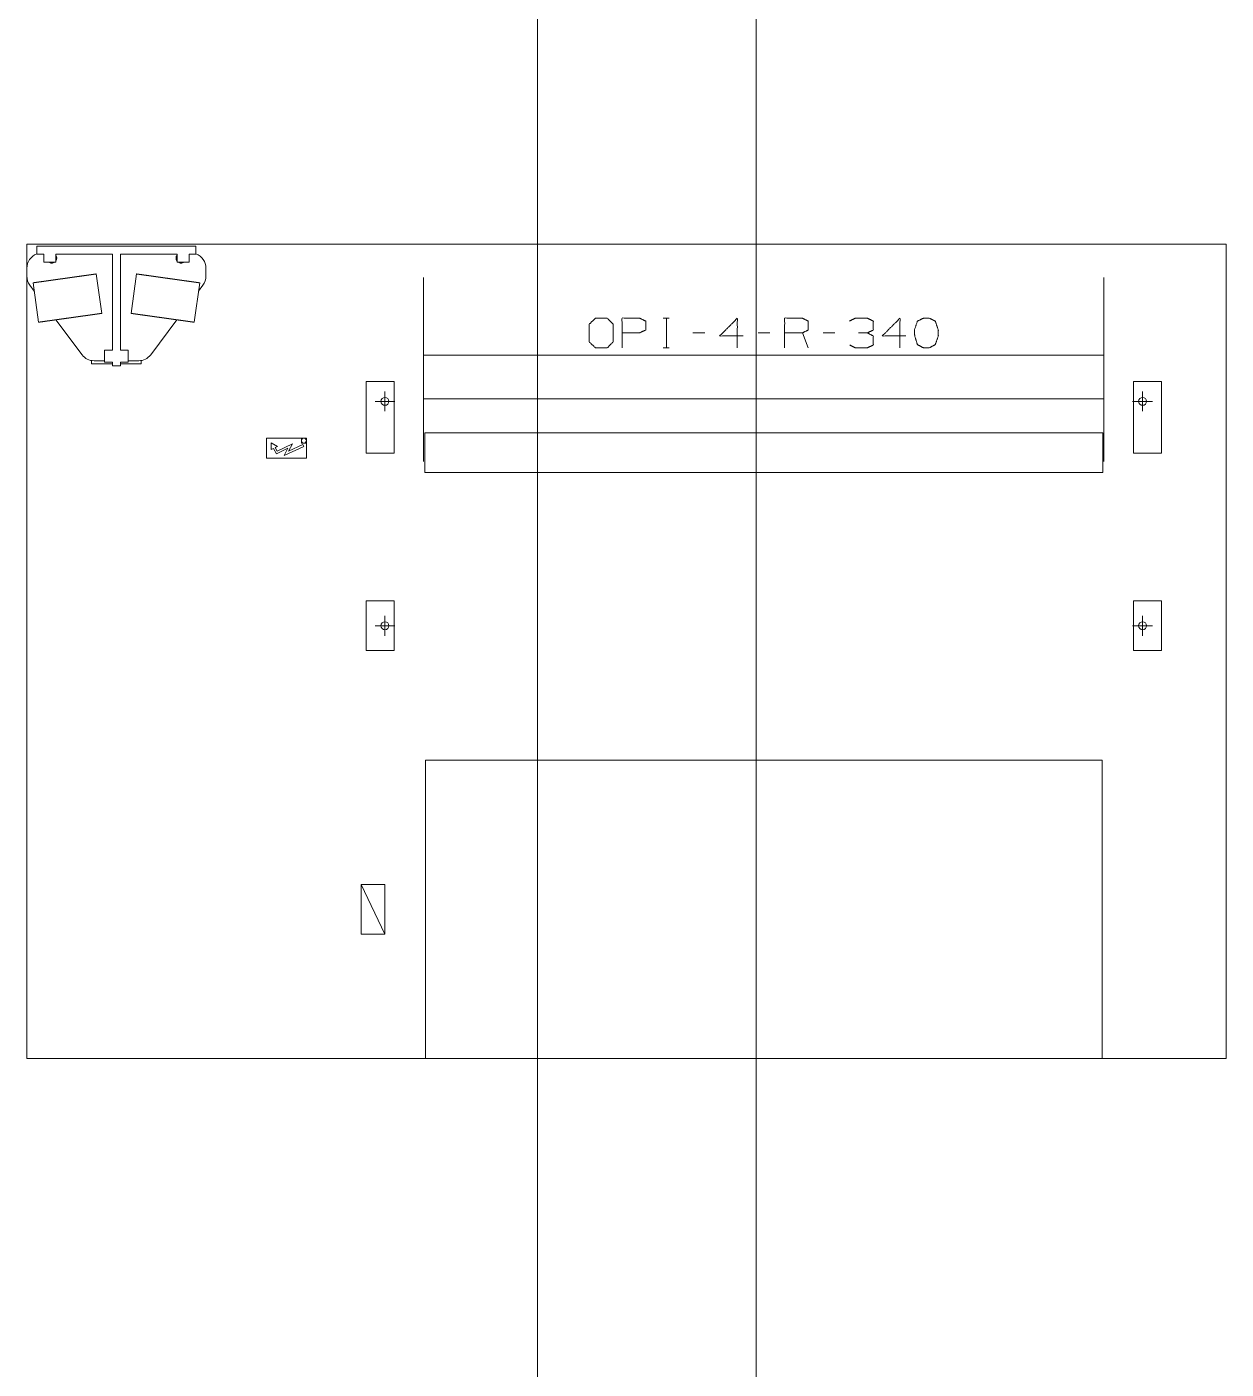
# Model space of a CAD drawing. Header units: millimetres. Extents: x 3056 to 110866, y 16649 to 58349.
# Drawn here: x 76940 to 82968, y 37787 to 44535 of the extents above; entities that cross this region are included whole.
import ezdxf

# ---------------------------------------------------------------- set-up
doc = ezdxf.new("R2010")
doc.units = ezdxf.units.MM
doc.layers.add('1', color=7, linetype='Continuous', true_color=0xffffff)

msp = doc.modelspace()

# ---------------------------------------------------------------- linework, layer by layer
at = {"layer": '1', "color": 143, "linetype": 'Continuous', "lineweight": 13}
for p, q in [((79506.5, 54003.3), (79506.5, 17870.4)), ((80606.5, 17870.4), (80606.5, 53903.3))]:
    msp.add_line(p, q, dxfattribs=at)
at = {"layer": '1', "color": 4, "linetype": 'Continuous', "lineweight": 13}
for p, q in [((76940.5, 39349.3), (76940.5, 43442.3)), ((76940.5, 39349.3), (76940.5, 43442.3)), ((76940.5, 43442.3), (82968.5, 43442.3)), ((76940.5, 43442.3), (82968.5, 43442.3)), ((77790.5, 43432.3), (76990.5, 43432.3)), ((76990.5, 43432.3), (76990.5, 43392.3)), ((76990.5, 43392.3), (77025.5, 43392.3)), ((77025.5, 43392.3), (77025.5, 43352.3)), ((77085.5, 43392.3), (77370.5, 43392.3)), ((77085.5, 43392.3), (77085.5, 43352.3)), ((77370.5, 43392.3), (77370.5, 42909.3)), ((77410.5, 43392.3), (77695.5, 43392.3)), ((77410.5, 43392.3), (77410.5, 42909.3)), ((77695.5, 43392.3), (77695.5, 43352.3)), ((77755.5, 43392.3), (77790.5, 43392.3)), ((77755.5, 43392.3), (77755.5, 43352.3)), ((77790.5, 43432.3), (77790.5, 43392.3)), ((82968.5, 43442.3), (82968.5, 39349.3)), ((82968.5, 43442.3), (82968.5, 39349.3)), ((77085.5, 43352.3), (77025.5, 43352.3)), ((77755.5, 43352.3), (77695.5, 43352.3)), ((77840.5, 43322.3), (77840.5, 43281.3)), ((77316.6, 43094.5), (77288.7, 43292.6)), ((77492.2, 43292.6), (77464.4, 43094.5)), ((76955.5, 43236.3), (76977.7, 43206.7)), ((76971.9, 43248.1), (76999.7, 43050)), ((77781.3, 43050), (77809.1, 43248.1)), ((77803.3, 43206.7), (77825.5, 43236.3)), ((77086.1, 43062.1), (77218, 42886.3)), ((77563, 42886.3), (77694.9, 43062.1)), ((80139.3, 43070), (80169, 43070)), ((80154.9, 43070), (80154.9, 42921.5)), ((80348.1, 42996.5), (80288.7, 42996.5)), ((80674.9, 42996.5), (80615.6, 42996.5)), ((80868.1, 42921.5), (80838.4, 42996.5)), ((81001.8, 42996.5), (80942.4, 42996.5)), ((80139.3, 42921.5), (80169, 42921.5)), ((77265.5, 42857.3), (77265.5, 42841.3)), ((77330.5, 42856.3), (77278, 42856.3)), ((77370.5, 42909.3), (77330.5, 42909.3)), ((77330.5, 42909.3), (77330.5, 42849.3)), ((77370.5, 42849.3), (77330.5, 42849.3)), ((77370.5, 42849.3), (77370.5, 42831.3)), ((77410.5, 42909.3), (77450.5, 42909.3)), ((77410.5, 42849.3), (77410.5, 42831.3)), ((77410.5, 42849.3), (77450.5, 42849.3)), ((77450.5, 42909.3), (77450.5, 42849.3)), ((77503, 42856.3), (77450.5, 42856.3)), ((77515.5, 42857.3), (77515.5, 42841.3)), ((82354.4, 42884), (78934.5, 42884)), ((77265.5, 42841.3), (77370.5, 42841.3)), ((77410.5, 42831.3), (77370.5, 42831.3)), ((77410.5, 42841.3), (77515.5, 42841.3)), ((78645.5, 42392.3), (78645.5, 42752.3)), ((78645.5, 42752.3), (78786, 42752.3)), ((78786, 42752.3), (78786, 42392.3)), ((82503, 42392.3), (82503, 42752.3)), ((82503, 42752.3), (82643, 42752.3)), ((82643, 42752.3), (82643, 42392.3)), ((78690.5, 42652.3), (78790.5, 42652.3)), ((78740.5, 42702.3), (78740.5, 42602.3)), ((78934.5, 42664.9), (82354.4, 42664.9)), ((82498.5, 42652.3), (82598.5, 42652.3)), ((82548.5, 42702.3), (82548.5, 42602.3)), ((78145.5, 42467.3), (78345.5, 42467.3)), ((78145.5, 42367.3), (78145.5, 42467.3)), ((78199.6, 42425.1), (78168.9, 42444.3)), ((78168.9, 42410.8), (78168.9, 42444.3)), ((78320.5, 42442.3), (78320.5, 42467.3)), ((78345.5, 42442.3), (78320.5, 42442.3)), ((78345.5, 42467.3), (78345.5, 42367.3)), ((78940.5, 42294.3), (78940.5, 42494.3)), ((78940.5, 42494.3), (82348.5, 42494.3)), ((82348.5, 42494.3), (82348.5, 42294.3)), ((78168.9, 42410.8), (78179.5, 42415.8)), ((78194.8, 42389), (78179.5, 42415.8)), ((78188.6, 42420), (78199.6, 42425.1)), ((78198.9, 42401.9), (78188.6, 42420)), ((78252.9, 42416.2), (78194.8, 42389)), ((78198.9, 42401.9), (78275.8, 42438)), ((78332.2, 42425.9), (78233.5, 42379.6)), ((78233.5, 42379.6), (78252.9, 42416.2)), ((78256.4, 42401.4), (78275.8, 42438)), ((78327.6, 42434.8), (78256.4, 42401.4)), ((78332.2, 42425.9), (78327.6, 42434.8)), ((78786, 42392.3), (78645.5, 42392.3)), ((82643, 42392.3), (82503, 42392.3)), ((78345.5, 42367.3), (78145.5, 42367.3)), ((82348.5, 42294.3), (78940.5, 42294.3)), ((78645.5, 41649.3), (78786, 41649.3)), ((78645.5, 41399.3), (78645.5, 41649.3)), ((78786, 41649.3), (78786, 41399.3)), ((82503, 41399.3), (82503, 41649.3)), ((82503, 41649.3), (82643, 41649.3)), ((82643, 41649.3), (82643, 41399.3)), ((78740.5, 41574.3), (78740.5, 41474.3)), ((82548.5, 41574.3), (82548.5, 41474.3)), ((78690.5, 41524.3), (78790.5, 41524.3)), ((82498.5, 41524.3), (82598.5, 41524.3)), ((78786, 41399.3), (78645.5, 41399.3)), ((82643, 41399.3), (82503, 41399.3)), ((82344.5, 40849.3), (78944.5, 40849.3)), ((78620.5, 40224.3), (78740.5, 39974.3)), ((78620.5, 40224.3), (78740.5, 40224.3)), ((78620.5, 39974.3), (78620.5, 40224.3)), ((78740.5, 40224.3), (78740.5, 39974.3)), ((78740.5, 39974.3), (78620.5, 39974.3)), ((82968.5, 39349.3), (76940.5, 39349.3)), ((82968.5, 39349.3), (76940.5, 39349.3))]:
    msp.add_line(p, q, dxfattribs=at)
for centre, radius in [((78740.5, 42652.3), 20), ((82548.5, 42652.3), 20), ((78333, 42454.8), 12.5), ((78740.5, 41524.3), 20), ((82548.5, 41524.3), 20)]:
    msp.add_circle(centre, radius, dxfattribs=at)
for centre, radius, start, end in [((77015.5, 43322.3), 75, 109.47234, 180), ((77065.5, 43372.3), 25, 323.13375, 36.87188), ((77715.5, 43372.3), 25, 143.12812, 216.86625), ((77765.5, 43322.3), 75, 0, 70.52766), ((77065.5, 43372.3), 25, 233.12812, 270), ((77065.5, 43372.3), 25, 270, 306.87188), ((77715.5, 43372.3), 25, 233.12812, 270), ((77715.5, 43372.3), 25, 270, 306.87188), ((77015.5, 43281.3), 75, 180, 216.8699), ((77765.5, 43281.3), 75, 323.1301, 0), ((77278, 42931.3), 75, 216.8699, 270), ((77503, 42931.3), 75, 270, 323.1301)]:
    msp.add_arc(centre, radius, start, end, dxfattribs=at)
for points, knots in [([(77288.7, 43292.6), (77288.7, 43292.6), (77288.6, 43292.6), (77288.5, 43292.6), (77288.3, 43292.5), (77288.1, 43292.5), (77287.8, 43292.5), (77287.1, 43292.4), (77286.7, 43292.3), (77286.2, 43292.2), (77285.1, 43292.1), (77284.5, 43292), (77283.8, 43291.9), (77283.1, 43291.8), (77281.5, 43291.6), (77280.6, 43291.5), (77278.7, 43291.2), (77277.7, 43291), (77275.5, 43290.7), (77274.4, 43290.6), (77273.2, 43290.4), (77272, 43290.2), (77269.4, 43289.9), (77266.6, 43289.5), (77263.6, 43289.1), (77262, 43288.8), (77260.4, 43288.6), (77257.1, 43288.2), (77253.7, 43287.7), (77251.9, 43287.4), (77250, 43287.2), (77246.3, 43286.6), (77242.3, 43286.1), (77238.3, 43285.5), (77234.1, 43284.9), (77229.7, 43284.3), (77225.2, 43283.7), (77223, 43283.3), (77218.3, 43282.7), (77213.5, 43282), (77211.1, 43281.7), (77208.7, 43281.3), (77206.2, 43281), (77201.2, 43280.3), (77198.7, 43279.9), (77193.5, 43279.2), (77190.9, 43278.8), (77185.7, 43278.1), (77183, 43277.7), (77180.3, 43277.4), (77177.6, 43277), (77174.9, 43276.6), (77169.5, 43275.8), (77164, 43275.1), (77161.2, 43274.7), (77158.4, 43274.3), (77152.8, 43273.5), (77150, 43273.1), (77144.4, 43272.3), (77138.8, 43271.5), (77133.1, 43270.7), (77127.5, 43269.9), (77124.6, 43269.5), (77119, 43268.7), (77116.2, 43268.3), (77113.4, 43267.9), (77107.7, 43267.2), (77105, 43266.8), (77102.2, 43266.4), (77096.6, 43265.6), (77093.9, 43265.2), (77088.4, 43264.4), (77085.7, 43264.1), (77083, 43263.7), (77077.6, 43262.9), (77072.3, 43262.2), (77067.1, 43261.4), (77064.5, 43261.1), (77061.9, 43260.7), (77059.4, 43260.4), (77054.4, 43259.7), (77051.9, 43259.3), (77047, 43258.6), (77044.6, 43258.3), (77039.9, 43257.6), (77037.6, 43257.3), (77033.1, 43256.7), (77028.7, 43256.1), (77026.5, 43255.7), (77024.4, 43255.4), (77020.3, 43254.9), (77018.3, 43254.6), (77016.3, 43254.3), (77012.4, 43253.8), (77010.6, 43253.5), (77006.9, 43253), (77005.2, 43252.7), (77001.8, 43252.3), (77000.1, 43252), (76998.6, 43251.8), (76997, 43251.6), (76994, 43251.2), (76992.6, 43251), (76989.9, 43250.6), (76988.6, 43250.4), (76987.4, 43250.2), (76985, 43249.9), (76983.9, 43249.8), (76981.8, 43249.5), (76980, 43249.2), (76979.1, 43249.1), (76978.3, 43249), (76976.8, 43248.8), (76976.1, 43248.7), (76975.5, 43248.6), (76974.9, 43248.5), (76974.4, 43248.4), (76973.9, 43248.3), (76973.5, 43248.3), (76973.1, 43248.2), (76972.8, 43248.2), (76972.5, 43248.2), (76972.3, 43248.1), (76972, 43248.1), (76971.9, 43248.1), (76971.9, 43248.1)], [0, 0, 0.000151, 0.000317, 0.000802, 0.00127, 0.002071, 0.002856, 0.005094, 0.006513, 0.007949, 0.011422, 0.013476, 0.01553, 0.017885, 0.022912, 0.025583, 0.031528, 0.034785, 0.041615, 0.045188, 0.049029, 0.052886, 0.061153, 0.069986, 0.07937, 0.084331, 0.08929, 0.099727, 0.110681, 0.116392, 0.12212, 0.134042, 0.14645, 0.159291, 0.172568, 0.18626, 0.200355, 0.207602, 0.222263, 0.237276, 0.244858, 0.252622, 0.260371, 0.276184, 0.284234, 0.300481, 0.308663, 0.325262, 0.333679, 0.342095, 0.350612, 0.359128, 0.376345, 0.393711, 0.402462, 0.411229, 0.428845, 0.437697, 0.455431, 0.473232, 0.491066, 0.508917, 0.517852, 0.53567, 0.544553, 0.553437, 0.571155, 0.579971, 0.588772, 0.606272, 0.614972, 0.632257, 0.640856, 0.649373, 0.666306, 0.683037, 0.69952, 0.707701, 0.715751, 0.723799, 0.739614, 0.747378, 0.762725, 0.770322, 0.785152, 0.792399, 0.806677, 0.820586, 0.827434, 0.834062, 0.847121, 0.85355, 0.859746, 0.871902, 0.877865, 0.889319, 0.894797, 0.905485, 0.91071, 0.915671, 0.92063, 0.929998, 0.934424, 0.942974, 0.947114, 0.950956, 0.95837, 0.961944, 0.968473, 0.974418, 0.977073, 0.979744, 0.98447, 0.986525, 0.988578, 0.990314, 0.992052, 0.993488, 0.994907, 0.996025, 0.997128, 0.99793, 0.998715, 0.999683, 0.999834, 1, 1]), ([(77809.1, 43248.1), (77809, 43248.1), (77809, 43248.1), (77808.8, 43248.1), (77808.7, 43248.1), (77808.4, 43248.2), (77808.2, 43248.2), (77807.8, 43248.2), (77807.5, 43248.3), (77807, 43248.3), (77806.6, 43248.4), (77806, 43248.5), (77805.5, 43248.6), (77804.8, 43248.7), (77804.2, 43248.8), (77802.7, 43249), (77801.8, 43249.1), (77801, 43249.2), (77799.1, 43249.5), (77797, 43249.8), (77795.9, 43249.9), (77793.6, 43250.2), (77792.3, 43250.4), (77791, 43250.6), (77788.3, 43251), (77786.9, 43251.2), (77783.9, 43251.6), (77782.4, 43251.8), (77780.8, 43252), (77779.1, 43252.3), (77775.8, 43252.7), (77774, 43253), (77770.4, 43253.5), (77768.5, 43253.8), (77764.6, 43254.3), (77762.7, 43254.6), (77758.6, 43255.2), (77754.4, 43255.7), (77752.2, 43256.1), (77747.8, 43256.7), (77745.6, 43257), (77741, 43257.6), (77736.3, 43258.3), (77733.9, 43258.6), (77729, 43259.3), (77724.1, 43260), (77721.6, 43260.4), (77719, 43260.7), (77716.5, 43261.1), (77713.9, 43261.4), (77711.3, 43261.8), (77706, 43262.5), (77703.4, 43262.9), (77698, 43263.7), (77695.3, 43264.1), (77692.6, 43264.4), (77687.1, 43265.2), (77684.3, 43265.6), (77678.8, 43266.4), (77676, 43266.8), (77673.2, 43267.2), (77667.6, 43267.9), (77662, 43268.7), (77656.3, 43269.5), (77653.5, 43269.9), (77647.8, 43270.7), (77645, 43271.1), (77639.3, 43271.9), (77636.5, 43272.3), (77633.7, 43272.7), (77630.9, 43273.1), (77628.1, 43273.5), (77625.3, 43273.9), (77619.7, 43274.7), (77617, 43275.1), (77611.5, 43275.8), (77606, 43276.6), (77603.3, 43277), (77600.6, 43277.4), (77597.9, 43277.7), (77595.3, 43278.1), (77590, 43278.8), (77587.4, 43279.2), (77582.3, 43279.9), (77577.2, 43280.6), (77574.7, 43281), (77572.3, 43281.3), (77569.8, 43281.7), (77565, 43282.4), (77560.3, 43283), (77555.7, 43283.7), (77551.2, 43284.3), (77546.9, 43284.9), (77542.7, 43285.5), (77538.6, 43286.1), (77536.7, 43286.3), (77534.7, 43286.6), (77530.9, 43287.2), (77529.1, 43287.4), (77527.3, 43287.7), (77523.8, 43288.2), (77520.5, 43288.6), (77518.9, 43288.8), (77517.4, 43289.1), (77514.4, 43289.5), (77511.6, 43289.9), (77509, 43290.2), (77507.7, 43290.4), (77505.4, 43290.7), (77504.3, 43290.9), (77502.2, 43291.2), (77500.3, 43291.5), (77498.6, 43291.7), (77497.1, 43291.9), (77496.5, 43292), (77495.8, 43292.1), (77494.7, 43292.2), (77494.3, 43292.3), (77493.5, 43292.4), (77493.1, 43292.5), (77492.6, 43292.5), (77492.5, 43292.6), (77492.3, 43292.6), (77492.3, 43292.6), (77492.2, 43292.6)], [0, 0, 0.000166, 0.000317, 0.000801, 0.001269, 0.00207, 0.002872, 0.003975, 0.005093, 0.006512, 0.007948, 0.009686, 0.011422, 0.013475, 0.01553, 0.020256, 0.022927, 0.025582, 0.031527, 0.038056, 0.04163, 0.049028, 0.052886, 0.057026, 0.065576, 0.069986, 0.07937, 0.084329, 0.08929, 0.094515, 0.105203, 0.110681, 0.122119, 0.128098, 0.140254, 0.14645, 0.159291, 0.172566, 0.179414, 0.193306, 0.200354, 0.214832, 0.229678, 0.237275, 0.252622, 0.268285, 0.276184, 0.284249, 0.292299, 0.30048, 0.308663, 0.325263, 0.333678, 0.350611, 0.359128, 0.367743, 0.385028, 0.393711, 0.411228, 0.420029, 0.428845, 0.446546, 0.46433, 0.482148, 0.491083, 0.508917, 0.517851, 0.535669, 0.544553, 0.553453, 0.562303, 0.571155, 0.579971, 0.597521, 0.606289, 0.623655, 0.640872, 0.649388, 0.657905, 0.666321, 0.674738, 0.691337, 0.699519, 0.71575, 0.731714, 0.739629, 0.747378, 0.755126, 0.770322, 0.785168, 0.799645, 0.81374, 0.827433, 0.840709, 0.85355, 0.859745, 0.865941, 0.87788, 0.883592, 0.889319, 0.900273, 0.91071, 0.91567, 0.92063, 0.929998, 0.938831, 0.947114, 0.950971, 0.958369, 0.961942, 0.968472, 0.974417, 0.979744, 0.98447, 0.986524, 0.988578, 0.992051, 0.993487, 0.996025, 0.997128, 0.99873, 0.999198, 0.999683, 0.999833, 1, 1]), ([(78934.5, 43274.5), (78934.5, 43274.4), (78934.5, 43274.1), (78934.5, 43273.8), (78934.5, 43273.2), (78934.5, 43272.4), (78934.5, 43271.4), (78934.5, 43270.2), (78934.5, 43268.7), (78934.5, 43267.1), (78934.5, 43265.3), (78934.5, 43263.3), (78934.5, 43261.1), (78934.5, 43258.6), (78934.5, 43256), (78934.5, 43253.2), (78934.5, 43250.2), (78934.5, 43247), (78934.5, 43243.6), (78934.5, 43240), (78934.5, 43236.2), (78934.5, 43232.3), (78934.5, 43228.1), (78934.5, 43223.8), (78934.5, 43219.3), (78934.5, 43214.6), (78934.5, 43209.7), (78934.5, 43204.6), (78934.5, 43199.4), (78934.5, 43194), (78934.5, 43188.4), (78934.5, 43182.7), (78934.5, 43176.8), (78934.5, 43170.7), (78934.5, 43164.5), (78934.5, 43158.1), (78934.5, 43151.5), (78934.5, 43144.8), (78934.5, 43141.4), (78934.5, 43134.5), (78934.5, 43127.4), (78934.5, 43120.2), (78934.5, 43112.8), (78934.5, 43105.3), (78934.5, 43097.7), (78934.5, 43089.9), (78934.5, 43082), (78934.5, 43078), (78934.5, 43069.9), (78934.5, 43061.7), (78934.5, 43053.4), (78934.5, 43045), (78934.5, 43040.7), (78934.5, 43032.1), (78934.5, 43023.4), (78934.5, 43014.6), (78934.5, 43005.7), (78934.5, 42996.7), (78934.5, 42987.7), (78934.5, 42978.5), (78934.5, 42969.2), (78934.5, 42959.9), (78934.5, 42950.5), (78934.5, 42941), (78934.5, 42936.2), (78934.5, 42926.7), (78934.5, 42917), (78934.5, 42907.3), (78934.5, 42897.6), (78934.5, 42887.7), (78934.5, 42877.9), (78934.5, 42868), (78934.5, 42858.1), (78934.5, 42848.1), (78934.5, 42838.1), (78934.5, 42833.1), (78934.5, 42823.1), (78934.5, 42813), (78934.5, 42802.9), (78934.5, 42792.9), (78934.5, 42782.8), (78934.5, 42772.7), (78934.5, 42762.6), (78934.5, 42752.5), (78934.5, 42742.4), (78934.5, 42732.4), (78934.5, 42722.3), (78934.5, 42712.3), (78934.5, 42702.3), (78934.5, 42692.3), (78934.5, 42682.4), (78934.5, 42672.5), (78934.5, 42662.6), (78934.5, 42652.8), (78934.5, 42643), (78934.5, 42633.3), (78934.5, 42623.7), (78934.5, 42614.1), (78934.5, 42604.6), (78934.5, 42595.1), (78934.5, 42585.7), (78934.5, 42576.4), (78934.5, 42567.2), (78934.5, 42562.6), (78934.5, 42553.5), (78934.5, 42544.5), (78934.5, 42535.6), (78934.5, 42526.8), (78934.5, 42518.1), (78934.5, 42509.5), (78934.5, 42501), (78934.5, 42492.6), (78934.5, 42484.3), (78934.5, 42476.1), (78934.5, 42468.1), (78934.5, 42460.2), (78934.5, 42452.4), (78934.5, 42444.7), (78934.5, 42437.2), (78934.5, 42429.8), (78934.5, 42422.6), (78934.5, 42415.5), (78934.5, 42408.6), (78934.5, 42401.8), (78934.5, 42395.1), (78934.5, 42388.6), (78934.5, 42382.3), (78934.5, 42376.1), (78934.5, 42370.1), (78934.5, 42364.2), (78934.5, 42358.5), (78934.5, 42353), (78934.5, 42350.3)], [0, 0, 0.000109, 0.000441, 0.000716, 0.001377, 0.002256, 0.003358, 0.004678, 0.006215, 0.00797, 0.009943, 0.012133, 0.014538, 0.017157, 0.019989, 0.023032, 0.02629, 0.029754, 0.03343, 0.037309, 0.041395, 0.045686, 0.050175, 0.054868, 0.059758, 0.064842, 0.070121, 0.075592, 0.081255, 0.087104, 0.093136, 0.099352, 0.105747, 0.112321, 0.119068, 0.125988, 0.133077, 0.140331, 0.143999, 0.151497, 0.159155, 0.166968, 0.174935, 0.183049, 0.191308, 0.199711, 0.208254, 0.212594, 0.221337, 0.230212, 0.23921, 0.248335, 0.252927, 0.262228, 0.271644, 0.281169, 0.2908, 0.300531, 0.310362, 0.320288, 0.330302, 0.340403, 0.350583, 0.360844, 0.366012, 0.376378, 0.386813, 0.397309, 0.407867, 0.418477, 0.429136, 0.439843, 0.45059, 0.461375, 0.472191, 0.477605, 0.488464, 0.499343, 0.510239, 0.521147, 0.532063, 0.542982, 0.553901, 0.564815, 0.57572, 0.58661, 0.597484, 0.608331, 0.619153, 0.62994, 0.640693, 0.651406, 0.662074, 0.672692, 0.683256, 0.693763, 0.704207, 0.714585, 0.724894, 0.735126, 0.745278, 0.75535, 0.76533, 0.770277, 0.78012, 0.789868, 0.799513, 0.809053, 0.81848, 0.827799, 0.837, 0.846079, 0.855034, 0.863863, 0.872558, 0.881121, 0.88954, 0.897823, 0.905956, 0.913944, 0.921777, 0.929458, 0.936979, 0.944339, 0.951534, 0.958562, 0.965419, 0.972104, 0.978614, 0.984947, 0.991096, 0.997063, 1, 1]), ([(82354.5, 42774.5), (82354.5, 42784.7), (82354.5, 42794.9), (82354.5, 42805.1), (82354.5, 42815.2), (82354.5, 42825.4), (82354.5, 42835.5), (82354.5, 42845.7), (82354.5, 42855.7), (82354.5, 42865.8), (82354.5, 42875.8), (82354.5, 42885.8), (82354.5, 42895.7), (82354.5, 42905.5), (82354.5, 42915.4), (82354.5, 42925.1), (82354.5, 42930), (82354.5, 42939.6), (82354.5, 42949.2), (82354.5, 42958.7), (82354.5, 42968.2), (82354.5, 42977.5), (82354.5, 42982.2), (82354.5, 42991.4), (82354.5, 43000.6), (82354.5, 43009.6), (82354.5, 43018.6), (82354.5, 43027.4), (82354.5, 43036.2), (82354.5, 43044.8), (82354.5, 43053.3), (82354.5, 43061.7), (82354.5, 43070), (82354.5, 43078.2), (82354.5, 43086.2), (82354.5, 43094.1), (82354.5, 43101.9), (82354.5, 43109.6), (82354.5, 43117.1), (82354.5, 43124.4), (82354.5, 43131.6), (82354.5, 43135.2), (82354.5, 43142.2), (82354.5, 43149), (82354.5, 43155.7), (82354.5, 43162.2), (82354.5, 43168.5), (82354.5, 43174.7), (82354.5, 43180.8), (82354.5, 43186.6), (82354.5, 43192.3), (82354.5, 43197.8), (82354.5, 43203.2), (82354.5, 43208.3), (82354.5, 43213.3), (82354.5, 43218.1), (82354.5, 43222.7), (82354.5, 43227.1), (82354.5, 43231.4), (82354.5, 43235.4), (82354.5, 43239.3), (82354.5, 43242.9), (82354.5, 43246.4), (82354.5, 43249.7), (82354.5, 43252.8), (82354.5, 43255.6), (82354.5, 43257), (82354.5, 43259.6), (82354.5, 43262), (82354.5, 43264.1), (82354.5, 43266.1), (82354.5, 43267.8), (82354.5, 43269.4), (82354.5, 43270.1), (82354.5, 43271.3), (82354.5, 43272.4), (82354.5, 43273.2), (82354.5, 43273.8), (82354.5, 43274.2), (82354.5, 43274.4), (82354.5, 43274.5)], [0, 0, 0.020399, 0.040788, 0.061161, 0.081508, 0.101822, 0.122095, 0.142314, 0.162476, 0.182568, 0.202587, 0.22252, 0.242359, 0.262102, 0.281734, 0.301245, 0.310939, 0.330259, 0.349446, 0.368486, 0.387372, 0.406094, 0.415413, 0.433886, 0.452174, 0.470271, 0.488178, 0.505879, 0.523368, 0.54064, 0.55769, 0.574507, 0.59108, 0.60741, 0.623492, 0.639309, 0.654861, 0.670143, 0.68514, 0.699856, 0.714281, 0.721346, 0.735321, 0.748995, 0.762351, 0.775389, 0.788111, 0.800498, 0.812558, 0.824274, 0.835651, 0.846679, 0.857358, 0.867676, 0.877635, 0.887229, 0.896452, 0.9053, 0.913777, 0.921868, 0.929578, 0.936902, 0.943834, 0.950375, 0.956518, 0.962265, 0.965043, 0.970187, 0.974928, 0.979267, 0.983194, 0.986713, 0.989824, 0.991168, 0.993661, 0.99574, 0.997402, 0.998651, 0.999481, 0.999794, 1, 1]), ([(77316.6, 43094.5), (77316.5, 43094.5), (77316.5, 43094.5), (77316.3, 43094.5), (77316.2, 43094.5), (77315.9, 43094.4), (77315.7, 43094.4), (77315, 43094.3), (77314.5, 43094.2), (77314.1, 43094.2), (77313, 43094), (77312.3, 43093.9), (77311.6, 43093.9), (77310.9, 43093.7), (77309.3, 43093.5), (77308.5, 43093.4), (77306.6, 43093.1), (77305.5, 43093), (77303.4, 43092.7), (77302.3, 43092.5), (77301, 43092.4), (77298.5, 43092), (77297.2, 43091.8), (77295.8, 43091.6), (77294.4, 43091.4), (77291.4, 43091), (77289.8, 43090.8), (77288.3, 43090.6), (77285, 43090.1), (77281.5, 43089.6), (77279.7, 43089.4), (77277.9, 43089.1), (77274.1, 43088.6), (77272.1, 43088.3), (77270.2, 43088), (77266.1, 43087.4), (77261.9, 43086.9), (77257.5, 43086.2), (77253.1, 43085.6), (77250.8, 43085.3), (77246.1, 43084.6), (77241.4, 43084), (77239, 43083.6), (77236.5, 43083.3), (77234.1, 43082.9), (77229.1, 43082.2), (77226.5, 43081.9), (77221.4, 43081.2), (77216.1, 43080.4), (77210.8, 43079.7), (77208.2, 43079.3), (77205.5, 43078.9), (77202.8, 43078.5), (77197.3, 43077.8), (77191.8, 43077), (77189, 43076.6), (77186.3, 43076.2), (77180.7, 43075.4), (77175.1, 43074.7), (77172.3, 43074.3), (77166.6, 43073.5), (77161, 43072.7), (77155.3, 43071.9), (77152.5, 43071.5), (77146.8, 43070.7), (77144, 43070.3), (77138.4, 43069.5), (77132.8, 43068.7), (77130, 43068.3), (77127.2, 43067.9), (77121.7, 43067.2), (77118.9, 43066.8), (77113.5, 43066), (77110.8, 43065.6), (77105.4, 43064.9), (77100.1, 43064.1), (77094.9, 43063.4), (77092.3, 43063), (77089.8, 43062.7), (77087.2, 43062.3), (77082.2, 43061.6), (77079.7, 43061.3), (77077.3, 43060.9), (77074.9, 43060.6), (77072.5, 43060.2), (77067.8, 43059.6), (77063.2, 43058.9), (77060.9, 43058.6), (77056.5, 43058), (77054.4, 43057.7), (77052.3, 43057.4), (77048.1, 43056.8), (77046.1, 43056.5), (77044.1, 43056.3), (77040.3, 43055.7), (77038.4, 43055.4), (77034.8, 43054.9), (77033, 43054.7), (77029.6, 43054.2), (77028, 43054), (77026.4, 43053.8), (77024.8, 43053.5), (77021.9, 43053.1), (77020.5, 43052.9), (77017.8, 43052.5), (77016.4, 43052.4), (77014, 43052), (77011.7, 43051.7), (77009.7, 43051.4), (77008.7, 43051.3), (77006.9, 43051), (77006.1, 43050.9), (77004.6, 43050.7), (77004, 43050.6), (77003.3, 43050.5), (77002.8, 43050.4), (77002.2, 43050.4), (77001.8, 43050.3), (77001.3, 43050.2), (77000.9, 43050.2), (77000.6, 43050.1), (77000.3, 43050.1), (77000.1, 43050.1), (76999.8, 43050), (76999.7, 43050), (76999.7, 43050)], [0, 0, 0.000151, 0.000317, 0.000785, 0.001269, 0.002071, 0.002856, 0.005094, 0.006513, 0.007949, 0.011422, 0.013476, 0.01553, 0.017885, 0.022912, 0.025583, 0.031528, 0.034785, 0.041615, 0.045188, 0.049028, 0.057027, 0.061151, 0.065577, 0.069985, 0.07937, 0.084331, 0.08929, 0.099727, 0.110681, 0.116392, 0.12212, 0.134042, 0.140239, 0.14645, 0.159291, 0.172568, 0.18626, 0.200355, 0.207601, 0.222263, 0.237276, 0.244857, 0.252622, 0.260371, 0.276184, 0.284233, 0.300465, 0.316963, 0.333679, 0.342095, 0.350612, 0.359128, 0.376345, 0.393711, 0.402462, 0.411212, 0.428845, 0.446546, 0.455431, 0.473232, 0.491066, 0.508917, 0.517835, 0.53567, 0.544553, 0.562304, 0.579955, 0.588771, 0.597522, 0.614956, 0.623655, 0.640856, 0.649373, 0.666306, 0.683037, 0.69952, 0.707701, 0.715751, 0.723799, 0.739614, 0.747378, 0.755127, 0.762724, 0.770322, 0.785151, 0.79963, 0.806676, 0.82057, 0.827434, 0.834062, 0.847121, 0.85355, 0.859746, 0.871902, 0.877865, 0.889319, 0.894797, 0.905485, 0.91071, 0.915671, 0.92063, 0.929998, 0.934424, 0.942974, 0.947114, 0.954813, 0.961927, 0.968473, 0.971445, 0.977073, 0.979744, 0.98447, 0.986524, 0.988562, 0.990314, 0.992052, 0.993472, 0.994907, 0.996025, 0.997128, 0.99793, 0.998715, 0.999683, 0.999834, 1, 1]), ([(77781.3, 43050), (77781.2, 43050), (77781.2, 43050), (77781, 43050), (77780.9, 43050.1), (77780.6, 43050.1), (77780.3, 43050.1), (77780, 43050.2), (77779.6, 43050.2), (77779.2, 43050.3), (77778.7, 43050.4), (77778.2, 43050.4), (77777.6, 43050.5), (77777, 43050.6), (77776.3, 43050.7), (77774.8, 43050.9), (77774, 43051), (77773.2, 43051.1), (77771.3, 43051.4), (77769.2, 43051.7), (77768.1, 43051.9), (77765.7, 43052.2), (77764.5, 43052.4), (77763.2, 43052.5), (77760.5, 43052.9), (77757.6, 43053.3), (77754.5, 43053.8), (77753, 43054), (77751.3, 43054.2), (77747.9, 43054.7), (77746.2, 43054.9), (77742.6, 43055.4), (77740.7, 43055.7), (77736.8, 43056.3), (77734.9, 43056.5), (77732.8, 43056.8), (77728.7, 43057.4), (77726.6, 43057.7), (77724.4, 43058), (77720, 43058.6), (77717.8, 43058.9), (77713.2, 43059.6), (77710.8, 43059.9), (77706.1, 43060.6), (77703.7, 43060.9), (77701.2, 43061.3), (77696.2, 43062), (77693.7, 43062.3), (77691.2, 43062.7), (77688.6, 43063), (77686, 43063.4), (77683.4, 43063.8), (77678.2, 43064.5), (77675.5, 43064.9), (77670.2, 43065.6), (77667.5, 43066), (77662, 43066.8), (77656.5, 43067.5), (77653.7, 43067.9), (77650.9, 43068.3), (77645.4, 43069.1), (77639.8, 43069.9), (77634.1, 43070.7), (77628.5, 43071.5), (77625.6, 43071.9), (77620, 43072.7), (77617.2, 43073.1), (77611.5, 43073.9), (77605.9, 43074.7), (77600.3, 43075.4), (77594.7, 43076.2), (77591.9, 43076.6), (77589.1, 43077), (77583.6, 43077.8), (77578.2, 43078.5), (77575.5, 43078.9), (77572.8, 43079.3), (77570.1, 43079.7), (77567.4, 43080.1), (77562.2, 43080.8), (77559.6, 43081.2), (77554.4, 43081.9), (77551.9, 43082.2), (77546.9, 43082.9), (77544.4, 43083.3), (77542, 43083.6), (77539.6, 43084), (77534.8, 43084.6), (77530.2, 43085.3), (77527.9, 43085.6), (77523.4, 43086.2), (77519.1, 43086.9), (77514.8, 43087.4), (77510.8, 43088), (77508.8, 43088.3), (77506.9, 43088.6), (77503.1, 43089.1), (77501.3, 43089.4), (77499.4, 43089.6), (77496, 43090.1), (77492.7, 43090.6), (77491.1, 43090.8), (77489.5, 43091), (77486.5, 43091.4), (77485.2, 43091.6), (77483.8, 43091.8), (77482.4, 43092), (77479.9, 43092.4), (77478.7, 43092.5), (77477.6, 43092.7), (77475.4, 43093), (77474.4, 43093.1), (77472.5, 43093.4), (77471.6, 43093.5), (77470, 43093.7), (77469.3, 43093.9), (77468.6, 43093.9), (77468, 43094), (77466.9, 43094.2), (77466.4, 43094.2), (77465.6, 43094.4), (77465.3, 43094.4), (77465, 43094.4), (77464.8, 43094.5), (77464.6, 43094.5), (77464.5, 43094.5), (77464.4, 43094.5), (77464.4, 43094.5)], [0, 0, 0.000166, 0.000317, 0.000801, 0.001269, 0.00207, 0.002872, 0.003975, 0.005093, 0.006512, 0.007948, 0.009686, 0.011422, 0.013476, 0.01553, 0.020256, 0.022927, 0.025582, 0.031527, 0.038056, 0.04163, 0.049044, 0.052886, 0.057026, 0.065576, 0.074678, 0.084329, 0.08929, 0.094515, 0.105203, 0.110681, 0.122119, 0.128098, 0.140254, 0.14645, 0.152879, 0.165938, 0.172566, 0.179414, 0.193308, 0.20037, 0.214832, 0.222263, 0.237276, 0.244873, 0.252622, 0.268285, 0.276201, 0.284249, 0.292299, 0.30048, 0.308663, 0.325263, 0.333678, 0.350611, 0.359128, 0.376345, 0.393711, 0.402478, 0.411229, 0.428845, 0.446546, 0.46433, 0.482148, 0.491083, 0.508917, 0.517851, 0.535669, 0.553454, 0.571155, 0.588771, 0.597538, 0.606289, 0.623655, 0.640872, 0.649388, 0.657905, 0.666321, 0.674738, 0.691337, 0.699519, 0.715767, 0.723816, 0.739629, 0.747378, 0.755143, 0.762724, 0.777737, 0.792399, 0.799645, 0.81374, 0.827432, 0.840709, 0.85355, 0.859745, 0.865941, 0.87788, 0.883592, 0.889319, 0.900273, 0.91071, 0.915669, 0.92063, 0.930014, 0.934423, 0.938849, 0.942973, 0.950972, 0.954812, 0.958385, 0.965215, 0.968472, 0.974417, 0.977072, 0.982115, 0.98447, 0.986524, 0.988578, 0.992051, 0.993487, 0.996025, 0.997128, 0.997929, 0.998731, 0.999199, 0.999683, 0.999849, 1, 1]), ([(79798.4, 42921.5), (79857.8, 42921.5), (79887.4, 42951.2), (79887.4, 43040.3), (79857.8, 43070), (79798.4, 43070), (79767.1, 43040.3), (79767.1, 42951.2), (79798.4, 42921.5)], [0, 0, 0.127123, 0.217021, 0.407717, 0.497614, 0.624737, 0.717021, 0.907717, 1, 1]), ([(79932.1, 42921.5), (79932.1, 43070), (80021.2, 43070), (80050.9, 43055.9), (80050.9, 43010.6), (80019.6, 42996.5), (79932.1, 42996.5)], [0, 0, 0.339338, 0.542934, 0.618039, 0.721627, 0.799973, 1, 1]), ([(80541.2, 42980.9), (80422.4, 42980.9), (80511.5, 43070), (80511.5, 42921.5)], [0, 0, 0.302056, 0.622434, 1, 1]), ([(80749.3, 42921.5), (80749.3, 43070), (80838.4, 43070), (80868.1, 43055.9), (80868.1, 43010.6), (80838.4, 42996.5), (80749.3, 42996.5)], [0, 0, 0.339227, 0.542755, 0.617836, 0.72139, 0.796471, 1, 1]), ([(81165.3, 42996.5), (81194.9, 43010.6), (81194.9, 43055.9), (81165.3, 43070), (81104.3, 43070), (81074.6, 43055.9)], [0, 0, 0.160396, 0.381651, 0.542047, 0.839604, 1, 1]), ([(81358.4, 42980.9), (81239.6, 42980.9), (81328.7, 43070), (81328.7, 42921.5)], [0, 0, 0.302056, 0.622434, 1, 1]), ([(81476.5, 42921.5), (81506.2, 42937.2), (81521.8, 42980.9), (81521.8, 43010.6), (81506.2, 43055.9), (81476.5, 43070), (81446.8, 43070), (81417.1, 43055.9), (81401.5, 43010.6), (81403.1, 42980.9), (81417.1, 42937.2), (81446.8, 42921.5), (81476.5, 42921.5)], [0, 0, 0.076267, 0.18189, 0.249381, 0.358352, 0.433032, 0.500523, 0.575204, 0.684175, 0.751759, 0.856241, 0.932509, 1, 1]), ([(81076.2, 42935.6), (81104.3, 42921.5), (81165.3, 42921.5), (81194.9, 42935.6), (81194.9, 42980.9), (81165.3, 42996.5), (81119.9, 42996.5)], [0, 0, 0.12608, 0.370418, 0.502127, 0.68381, 0.818317, 1, 1]), ([(82354.5, 42350.3), (82354.5, 42355.7), (82354.5, 42361.4), (82354.5, 42367.1), (82354.5, 42373.1), (82354.5, 42379.2), (82354.5, 42385.5), (82354.5, 42392), (82354.5, 42398.6), (82354.5, 42405.3), (82354.5, 42412.2), (82354.5, 42419.3), (82354.5, 42426.5), (82354.5, 42433.8), (82354.5, 42441.3), (82354.5, 42448.9), (82354.5, 42452.8), (82354.5, 42460.6), (82354.5, 42468.6), (82354.5, 42476.6), (82354.5, 42484.8), (82354.5, 42493.2), (82354.5, 42501.6), (82354.5, 42510.1), (82354.5, 42518.8), (82354.5, 42527.5), (82354.5, 42536.4), (82354.5, 42540.8), (82354.5, 42549.9), (82354.5, 42558.9), (82354.5, 42568.1), (82354.5, 42577.4), (82354.5, 42586.7), (82354.5, 42591.5), (82354.5, 42600.9), (82354.5, 42610.5), (82354.5, 42620.1), (82354.5, 42629.7), (82354.5, 42639.4), (82354.5, 42649.2), (82354.5, 42659.1), (82354.5, 42668.9), (82354.5, 42678.9), (82354.5, 42688.8), (82354.5, 42698.8), (82354.5, 42708.8), (82354.5, 42718.9), (82354.5, 42729), (82354.5, 42739.1), (82354.5, 42744.1), (82354.5, 42754.2), (82354.5, 42759.3), (82354.5, 42769.4), (82354.5, 42774.5)], [0, 0, 0.012842, 0.026096, 0.039743, 0.053789, 0.068222, 0.083036, 0.098223, 0.113785, 0.129715, 0.145994, 0.162628, 0.179599, 0.196914, 0.214559, 0.232522, 0.241659, 0.260096, 0.278833, 0.297863, 0.317185, 0.336789, 0.35666, 0.3768, 0.397196, 0.417835, 0.438717, 0.449214, 0.470439, 0.491876, 0.513525, 0.535374, 0.557416, 0.568525, 0.590835, 0.613308, 0.635942, 0.658727, 0.681648, 0.704701, 0.727878, 0.751168, 0.774557, 0.798034, 0.821604, 0.845237, 0.868938, 0.892696, 0.916497, 0.928403, 0.952254, 0.964186, 0.988062, 1, 1]), ([(78944.5, 40849.3), (78944.5, 40849.2), (78944.5, 40848.9), (78944.5, 40848.4), (78944.5, 40848), (78944.5, 40847.2), (78944.5, 40846.2), (78944.5, 40844.9), (78944.5, 40843.5), (78944.5, 40841.9), (78944.5, 40840), (78944.5, 40838), (78944.5, 40835.8), (78944.5, 40833.3), (78944.5, 40830.7), (78944.5, 40827.8), (78944.5, 40824.8), (78944.5, 40821.5), (78944.5, 40818.1), (78944.5, 40814.5), (78944.5, 40810.6), (78944.5, 40806.6), (78944.5, 40802.4), (78944.5, 40800.2), (78944.5, 40795.7), (78944.5, 40791), (78944.5, 40786.1), (78944.5, 40781.1), (78944.5, 40775.8), (78944.5, 40773.1), (78944.5, 40767.5), (78944.5, 40761.8), (78944.5, 40755.9), (78944.5, 40752.9), (78944.5, 40746.7), (78944.5, 40740.4), (78944.5, 40733.9), (78944.5, 40727.2), (78944.5, 40720.3), (78944.5, 40713.3), (78944.5, 40706.1), (78944.5, 40698.7), (78944.5, 40691.2), (78944.5, 40683.5), (78944.5, 40675.6), (78944.5, 40667.6), (78944.5, 40659.4), (78944.5, 40651.1), (78944.5, 40642.6), (78944.5, 40634), (78944.5, 40625.2), (78944.5, 40616.3), (78944.5, 40611.8), (78944.5, 40602.7), (78944.5, 40593.4), (78944.5, 40584), (78944.5, 40574.5), (78944.5, 40564.8), (78944.5, 40555), (78944.5, 40550.1), (78944.5, 40540.1), (78944.5, 40530), (78944.5, 40519.8), (78944.5, 40509.5), (78944.5, 40499.1), (78944.5, 40488.5), (78944.5, 40483.2), (78944.5, 40472.5), (78944.5, 40461.7), (78944.5, 40450.8), (78944.5, 40439.8), (78944.5, 40428.7), (78944.5, 40417.5), (78944.5, 40406.2), (78944.5, 40394.9), (78944.5, 40383.4), (78944.5, 40371.9), (78944.5, 40360.3), (78944.5, 40348.7), (78944.5, 40336.9), (78944.5, 40325.1), (78944.5, 40319.2), (78944.5, 40307.3), (78944.5, 40295.4), (78944.5, 40283.4), (78944.5, 40271.4), (78944.5, 40259.3), (78944.5, 40247.1), (78944.5, 40235), (78944.5, 40222.7), (78944.5, 40216.6), (78944.5, 40204.4), (78944.5, 40192.1), (78944.5, 40179.7), (78944.5, 40167.4), (78944.5, 40155), (78944.5, 40142.7), (78944.5, 40130.3), (78944.5, 40117.9), (78944.5, 40105.5), (78944.5, 40099.3)], [0, 0, 0.000138, 0.000547, 0.001231, 0.001707, 0.002801, 0.004166, 0.005803, 0.007712, 0.009892, 0.012344, 0.015067, 0.018059, 0.021315, 0.024843, 0.028635, 0.032696, 0.037017, 0.041603, 0.046454, 0.051562, 0.056931, 0.062558, 0.065437, 0.071445, 0.07771, 0.084226, 0.090992, 0.098009, 0.101639, 0.109023, 0.11665, 0.12452, 0.128517, 0.136744, 0.145207, 0.153903, 0.162832, 0.17199, 0.181374, 0.190984, 0.200812, 0.210859, 0.221122, 0.231599, 0.242285, 0.253179, 0.264277, 0.275576, 0.287073, 0.298765, 0.310646, 0.316682, 0.328846, 0.341197, 0.353724, 0.366427, 0.379307, 0.392353, 0.398918, 0.412215, 0.425673, 0.439287, 0.453052, 0.466969, 0.481031, 0.488133, 0.502406, 0.516817, 0.531355, 0.546027, 0.560819, 0.575731, 0.590763, 0.605904, 0.621151, 0.636504, 0.651956, 0.667506, 0.683141, 0.698868, 0.706749, 0.7226, 0.738521, 0.754516, 0.770578, 0.786703, 0.802885, 0.81912, 0.835408, 0.843571, 0.859922, 0.876312, 0.892738, 0.909188, 0.925666, 0.942165, 0.958679, 0.975203, 0.991734, 1, 1]), ([(82344.5, 40099.3), (82344.5, 40111.7), (82344.5, 40124.1), (82344.5, 40136.5), (82344.5, 40148.9), (82344.5, 40161.2), (82344.5, 40173.6), (82344.5, 40185.9), (82344.5, 40198.2), (82344.5, 40210.5), (82344.5, 40222.7), (82344.5, 40235), (82344.5, 40247.1), (82344.5, 40259.3), (82344.5, 40271.4), (82344.5, 40283.4), (82344.5, 40295.4), (82344.5, 40307.3), (82344.5, 40319.2), (82344.5, 40331.1), (82344.5, 40342.8), (82344.5, 40354.5), (82344.5, 40366.1), (82344.5, 40377.7), (82344.5, 40389.2), (82344.5, 40400.6), (82344.5, 40406.2), (82344.5, 40417.5), (82344.5, 40428.7), (82344.5, 40439.8), (82344.5, 40450.8), (82344.5, 40461.7), (82344.5, 40472.5), (82344.5, 40483.2), (82344.5, 40493.8), (82344.5, 40504.3), (82344.5, 40514.7), (82344.5, 40519.8), (82344.5, 40530), (82344.5, 40540.1), (82344.5, 40550.1), (82344.5, 40560), (82344.5, 40569.7), (82344.5, 40574.5), (82344.5, 40584), (82344.5, 40593.4), (82344.5, 40602.7), (82344.5, 40611.8), (82344.5, 40616.3), (82344.5, 40625.2), (82344.5, 40629.6), (82344.5, 40638.3), (82344.5, 40646.9), (82344.5, 40655.3), (82344.5, 40659.4), (82344.5, 40667.6), (82344.5, 40675.6), (82344.5, 40683.5), (82344.5, 40691.2), (82344.5, 40698.7), (82344.5, 40706.1), (82344.5, 40713.3), (82344.5, 40720.3), (82344.5, 40727.2), (82344.5, 40733.9), (82344.5, 40740.4), (82344.5, 40746.7), (82344.5, 40752.9), (82344.5, 40758.9), (82344.5, 40761.8), (82344.5, 40767.5), (82344.5, 40773.1), (82344.5, 40778.4), (82344.5, 40783.6), (82344.5, 40788.6), (82344.5, 40791), (82344.5, 40795.7), (82344.5, 40800.2), (82344.5, 40804.5), (82344.5, 40808.7), (82344.5, 40810.6), (82344.5, 40814.5), (82344.5, 40818.1), (82344.5, 40821.5), (82344.5, 40824.8), (82344.5, 40827.8), (82344.5, 40829.3), (82344.5, 40832), (82344.5, 40833.3), (82344.5, 40835.8), (82344.5, 40838), (82344.5, 40840), (82344.5, 40841.9), (82344.5, 40843.5), (82344.5, 40844.9), (82344.5, 40846.2), (82344.5, 40847.2), (82344.5, 40848), (82344.5, 40848.6), (82344.5, 40849), (82344.5, 40849.2), (82344.5, 40849.3)], [0, 0, 0.016531, 0.033062, 0.049583, 0.06609, 0.082578, 0.099043, 0.115482, 0.13189, 0.148262, 0.164592, 0.18088, 0.197115, 0.213297, 0.229422, 0.245484, 0.261479, 0.2774, 0.293251, 0.309016, 0.324697, 0.340294, 0.355791, 0.371197, 0.386497, 0.401695, 0.409237, 0.424269, 0.439181, 0.453973, 0.468645, 0.483183, 0.497594, 0.511867, 0.526, 0.539991, 0.55383, 0.560713, 0.574327, 0.587785, 0.601082, 0.614212, 0.627177, 0.633573, 0.646276, 0.658803, 0.671154, 0.683318, 0.689354, 0.701235, 0.707081, 0.718677, 0.730075, 0.741272, 0.746821, 0.757715, 0.768401, 0.778878, 0.789141, 0.799188, 0.809016, 0.818626, 0.82801, 0.837168, 0.846097, 0.854793, 0.863256, 0.871483, 0.879473, 0.88335, 0.890977, 0.898361, 0.905498, 0.912391, 0.91903, 0.92229, 0.928555, 0.934563, 0.94032, 0.945817, 0.948438, 0.953546, 0.958397, 0.962983, 0.967304, 0.971365, 0.973326, 0.976988, 0.978685, 0.981941, 0.984933, 0.987656, 0.990108, 0.992288, 0.994197, 0.995834, 0.997199, 0.998293, 0.999111, 0.999658, 0.999933, 1, 1]), ([(78944.5, 40099.3), (78944.5, 40086.9), (78944.5, 40074.5), (78944.5, 40062.1), (78944.5, 40049.7), (78944.5, 40037.4), (78944.5, 40025), (78944.5, 40012.7), (78944.5, 40000.4), (78944.5, 39988.1), (78944.5, 39975.9), (78944.5, 39963.6), (78944.5, 39951.5), (78944.5, 39939.3), (78944.5, 39927.2), (78944.5, 39915.2), (78944.5, 39903.2), (78944.5, 39891.2), (78944.5, 39879.4), (78944.5, 39867.5), (78944.5, 39855.8), (78944.5, 39849.9), (78944.5, 39838.3), (78944.5, 39826.7), (78944.5, 39815.2), (78944.5, 39809.4), (78944.5, 39798), (78944.5, 39786.7), (78944.5, 39775.5), (78944.5, 39764.3), (78944.5, 39753.3), (78944.5, 39742.3), (78944.5, 39731.5), (78944.5, 39726.1), (78944.5, 39715.4), (78944.5, 39704.8), (78944.5, 39694.3), (78944.5, 39683.9), (78944.5, 39673.7), (78944.5, 39668.6), (78944.5, 39658.5), (78944.5, 39648.5), (78944.5, 39638.6), (78944.5, 39628.9), (78944.5, 39624.1), (78944.5, 39614.6), (78944.5, 39605.2), (78944.5, 39595.9), (78944.5, 39586.8), (78944.5, 39577.8), (78944.5, 39569), (78944.5, 39560.3), (78944.5, 39551.7), (78944.5, 39543.3), (78944.5, 39535.1), (78944.5, 39527), (78944.5, 39519.1), (78944.5, 39511.3), (78944.5, 39503.7), (78944.5, 39496.2), (78944.5, 39492.5), (78944.5, 39485.3), (78944.5, 39478.3), (78944.5, 39471.4), (78944.5, 39464.7), (78944.5, 39458.2), (78944.5, 39451.9), (78944.5, 39445.7), (78944.5, 39439.7), (78944.5, 39436.8), (78944.5, 39431.1), (78944.5, 39425.5), (78944.5, 39420.2), (78944.5, 39415), (78944.5, 39410), (78944.5, 39405.2), (78944.5, 39402.9), (78944.5, 39398.4), (78944.5, 39394.1), (78944.5, 39389.9), (78944.5, 39386), (78944.5, 39382.3), (78944.5, 39378.7), (78944.5, 39377.1), (78944.5, 39373.8), (78944.5, 39370.8), (78944.5, 39367.9), (78944.5, 39365.3), (78944.5, 39364), (78944.5, 39361.7), (78944.5, 39359.5), (78944.5, 39358.6), (78944.5, 39356.7), (78944.5, 39355.1), (78944.5, 39353.7), (78944.5, 39352.4), (78944.5, 39351.4), (78944.5, 39350.6), (78944.5, 39350), (78944.5, 39349.6), (78944.5, 39349.3), (78944.5, 39349.3)], [0, 0, 0.016535, 0.033066, 0.049586, 0.066093, 0.082582, 0.099046, 0.115485, 0.131893, 0.148265, 0.164595, 0.180883, 0.197118, 0.2133, 0.229425, 0.245487, 0.261482, 0.277403, 0.29325, 0.309019, 0.3247, 0.332496, 0.348043, 0.363498, 0.378847, 0.386499, 0.401697, 0.416782, 0.431757, 0.446609, 0.461341, 0.475949, 0.490424, 0.497596, 0.511869, 0.526001, 0.539989, 0.553832, 0.567523, 0.574328, 0.587787, 0.601083, 0.614213, 0.627178, 0.633574, 0.646277, 0.658804, 0.671155, 0.683319, 0.695296, 0.707082, 0.718678, 0.730076, 0.741273, 0.752269, 0.763057, 0.77364, 0.784009, 0.794165, 0.804103, 0.809017, 0.818627, 0.828011, 0.837169, 0.846097, 0.854793, 0.863256, 0.871483, 0.879474, 0.883347, 0.890978, 0.898361, 0.905498, 0.912391, 0.919031, 0.925423, 0.928556, 0.934563, 0.940321, 0.945817, 0.951056, 0.956037, 0.960754, 0.962983, 0.967305, 0.971365, 0.975157, 0.978685, 0.980379, 0.983504, 0.986362, 0.987656, 0.990105, 0.992288, 0.994197, 0.995834, 0.997199, 0.998293, 0.999111, 0.999658, 0.999933, 1, 1]), ([(82344.5, 39349.3), (82344.5, 39349.4), (82344.5, 39349.7), (82344.5, 39350.2), (82344.5, 39350.6), (82344.5, 39351.4), (82344.5, 39352.4), (82344.5, 39353.7), (82344.5, 39355.1), (82344.5, 39355.8), (82344.5, 39357.6), (82344.5, 39359.5), (82344.5, 39361.7), (82344.5, 39364), (82344.5, 39365.3), (82344.5, 39367.9), (82344.5, 39370.8), (82344.5, 39373.8), (82344.5, 39377.1), (82344.5, 39378.7), (82344.5, 39382.3), (82344.5, 39386), (82344.5, 39389.9), (82344.5, 39394.1), (82344.5, 39398.4), (82344.5, 39402.9), (82344.5, 39407.6), (82344.5, 39412.5), (82344.5, 39415), (82344.5, 39420.2), (82344.5, 39425.5), (82344.5, 39431.1), (82344.5, 39433.9), (82344.5, 39439.7), (82344.5, 39445.7), (82344.5, 39451.9), (82344.5, 39458.2), (82344.5, 39464.7), (82344.5, 39471.4), (82344.5, 39478.3), (82344.5, 39485.3), (82344.5, 39492.5), (82344.5, 39499.9), (82344.5, 39507.4), (82344.5, 39515.1), (82344.5, 39523), (82344.5, 39531), (82344.5, 39539.2), (82344.5, 39547.5), (82344.5, 39556), (82344.5, 39564.6), (82344.5, 39573.4), (82344.5, 39582.3), (82344.5, 39586.8), (82344.5, 39595.9), (82344.5, 39600.5), (82344.5, 39609.9), (82344.5, 39619.3), (82344.5, 39624.1), (82344.5, 39633.8), (82344.5, 39643.6), (82344.5, 39653.5), (82344.5, 39663.5), (82344.5, 39668.6), (82344.5, 39678.8), (82344.5, 39689.1), (82344.5, 39694.3), (82344.5, 39704.8), (82344.5, 39715.4), (82344.5, 39726.1), (82344.5, 39736.9), (82344.5, 39747.8), (82344.5, 39758.8), (82344.5, 39769.9), (82344.5, 39775.5), (82344.5, 39786.7), (82344.5, 39798), (82344.5, 39809.4), (82344.5, 39820.9), (82344.5, 39832.5), (82344.5, 39844.1), (82344.5, 39855.8), (82344.5, 39867.5), (82344.5, 39879.4), (82344.5, 39891.2), (82344.5, 39903.2), (82344.5, 39915.2), (82344.5, 39921.2), (82344.5, 39933.3), (82344.5, 39939.3), (82344.5, 39951.5), (82344.5, 39963.6), (82344.5, 39975.9), (82344.5, 39988.1), (82344.5, 39994.2), (82344.5, 40006.5), (82344.5, 40012.7), (82344.5, 40025), (82344.5, 40037.4), (82344.5, 40049.7), (82344.5, 40062.1), (82344.5, 40068.3), (82344.5, 40080.7), (82344.5, 40093.1), (82344.5, 40099.3)], [0, 0, 0.000138, 0.000547, 0.001231, 0.001707, 0.002801, 0.004166, 0.005803, 0.007712, 0.008735, 0.011053, 0.013638, 0.016496, 0.019621, 0.021315, 0.024843, 0.028635, 0.032695, 0.037017, 0.039246, 0.043963, 0.048944, 0.054183, 0.059679, 0.065437, 0.071444, 0.07771, 0.084226, 0.087609, 0.094502, 0.101639, 0.109022, 0.112776, 0.120526, 0.128517, 0.136744, 0.145207, 0.153903, 0.162831, 0.171989, 0.181373, 0.190983, 0.200811, 0.210858, 0.221121, 0.231598, 0.242284, 0.253178, 0.264276, 0.275575, 0.287072, 0.298764, 0.310645, 0.316681, 0.328845, 0.334976, 0.347415, 0.36003, 0.366426, 0.379306, 0.392352, 0.405567, 0.418941, 0.425672, 0.439285, 0.453051, 0.460011, 0.473999, 0.488131, 0.502404, 0.516815, 0.531357, 0.546025, 0.560817, 0.568243, 0.583218, 0.598303, 0.613501, 0.628801, 0.644207, 0.659704, 0.6753, 0.690981, 0.70675, 0.722597, 0.738518, 0.754513, 0.762546, 0.778636, 0.7867, 0.802882, 0.819117, 0.835405, 0.851735, 0.859919, 0.876309, 0.884515, 0.900954, 0.917418, 0.933907, 0.950414, 0.958676, 0.9752, 0.991731, 1, 1])]:
    msp.add_open_spline(points, degree=1, knots=knots, dxfattribs=at)

doc.saveas('drawing.dxf')
